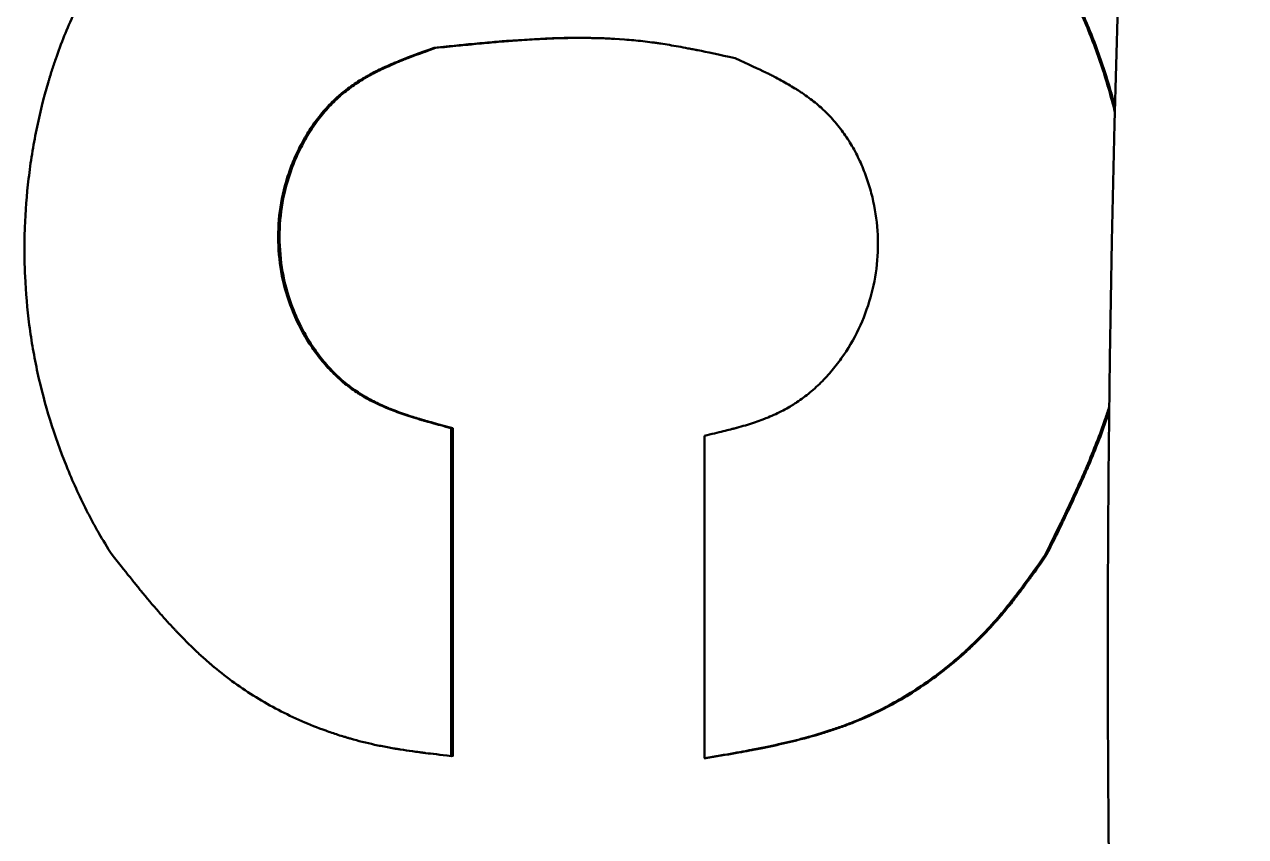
# Model space of a CAD drawing. Header units: millimetres. Extents: x 1510 to 10524, y 7125 to 13164.
# Drawn here: x 5076.494 to 5078.005, y 10679.893 to 10680.899 of the extents above; entities that cross this region are included whole.
import ezdxf

# ---------------------------------------------------------------- set-up
doc = ezdxf.new("R2010")
doc.units = ezdxf.units.MM
doc.header["$LTSCALE"] = 4
doc.layers.add('Visible (ISO)', color=7, linetype='Continuous', lineweight=50)

msp = doc.modelspace()

# ---------------------------------------------------------------- linework, layer by layer
at = {"layer": 'Visible (ISO)'}
for p, q in [((5077.0028, 10680.8694), (5077.0011, 10680.8695)), ((5077.0243, 10680.3989), (5077.0225, 10680.3989)), ((5077.759, 10680.2421), (5077.7573, 10680.2421)), ((5077.0242, 10679.9931), (5077.0225, 10679.993)), ((5077.3373, 10679.9903), (5077.3355, 10679.9902))]:
    msp.add_line(p, q, dxfattribs=at)
msp.add_arc((5103.5347, 10680.1219), 25.7, 159.16048, 200.83952, dxfattribs=at)
for centre, major_axis, ratio, start_param, end_param in [((5090.7436, 10680.1219), (0, -78.6783), 0.174396, 4.708869, 4.714027), ((5090.6878, 10680.1219), (0, -78.6683), 0.173686, 4.708869, 4.714027), ((5090.7284, 10680.1219), (-0.0001, 76.875), 0.174216, 1.567316, 1.572509)]:
    msp.add_ellipse(centre, major_axis=major_axis, ratio=ratio, start_param=start_param, end_param=end_param, dxfattribs=at)
for points, knots in [([(5076.6007, 10680.2449), (5076.5943, 10680.2554), (5076.5892, 10680.264), (5076.5855, 10680.2707), (5076.5852, 10680.2711), (5076.5848, 10680.2717), (5076.5845, 10680.2723), (5076.5842, 10680.2728), (5076.5839, 10680.2734), (5076.5836, 10680.2739), (5076.583, 10680.275), (5076.5824, 10680.2761), (5076.5818, 10680.2772), (5076.5806, 10680.2794), (5076.5794, 10680.2816), (5076.5782, 10680.2838), (5076.5759, 10680.2882), (5076.5735, 10680.2927), (5076.5713, 10680.2971), (5076.5621, 10680.3151), (5076.5539, 10680.3333), (5076.5463, 10680.352), (5076.5312, 10680.3894), (5076.5193, 10680.4279), (5076.5107, 10680.4673), (5076.5085, 10680.4771), (5076.5066, 10680.4869), (5076.5049, 10680.4968), (5076.5032, 10680.5066), (5076.5017, 10680.5166), (5076.5004, 10680.5265), (5076.4978, 10680.5464), (5076.4961, 10680.5666), (5076.4951, 10680.5868), (5076.4949, 10680.5919), (5076.4947, 10680.5968), (5076.4946, 10680.6019), (5076.4945, 10680.6069), (5076.4944, 10680.6119), (5076.4944, 10680.6169), (5076.4944, 10680.627), (5076.4945, 10680.637), (5076.4949, 10680.6471), (5076.4956, 10680.6672), (5076.4972, 10680.6874), (5076.4996, 10680.7076), (5076.5002, 10680.7126), (5076.5008, 10680.7178), (5076.5015, 10680.7229), (5076.5022, 10680.728), (5076.503, 10680.7331), (5076.5038, 10680.7381), (5076.5054, 10680.7482), (5076.5072, 10680.7582), (5076.5092, 10680.7681), (5076.5133, 10680.788), (5076.5181, 10680.8074), (5076.5237, 10680.8264), (5076.524, 10680.8276), (5076.5244, 10680.8289), (5076.5248, 10680.8301), (5076.5251, 10680.8313), (5076.5255, 10680.8326), (5076.5259, 10680.8338), (5076.5267, 10680.8363), (5076.5274, 10680.8388), (5076.5282, 10680.8412), (5076.5298, 10680.8461), (5076.5314, 10680.851), (5076.5331, 10680.8558), (5076.5364, 10680.8654), (5076.5399, 10680.8749), (5076.5437, 10680.8842), (5076.5511, 10680.9028), (5076.5594, 10680.9207), (5076.5685, 10680.9379), (5076.5696, 10680.9401), (5076.5707, 10680.9421), (5076.5718, 10680.9442), (5076.573, 10680.9463), (5076.5741, 10680.9484), (5076.5753, 10680.9506), (5076.5777, 10680.9548), (5076.5801, 10680.959), (5076.5827, 10680.9633), (5076.5877, 10680.9719), (5076.5931, 10680.9805), (5076.5988, 10680.9893), (5076.5992, 10680.9898), (5076.5995, 10680.9902), (5076.5998, 10680.9907), (5076.6001, 10680.9912), (5076.6004, 10680.9917), (5076.6008, 10680.9922), (5076.6014, 10680.9931), (5076.6021, 10680.9941), (5076.6027, 10680.9951), (5076.604, 10680.9971), (5076.6053, 10680.999), (5076.6067, 10681.001), (5076.6094, 10681.005), (5076.6122, 10681.009), (5076.6151, 10681.0131), (5076.6209, 10681.0212), (5076.627, 10681.0295), (5076.6334, 10681.0381), (5076.6338, 10681.0386), (5076.6341, 10681.0389), (5076.6344, 10681.0394), (5076.6348, 10681.0398), (5076.6351, 10681.0402), (5076.6354, 10681.0407), (5076.6361, 10681.0416), (5076.6368, 10681.0425), (5076.6375, 10681.0434), (5076.6389, 10681.0452), (5076.6403, 10681.047), (5076.6417, 10681.0488), (5076.6446, 10681.0525), (5076.6476, 10681.0563), (5076.6507, 10681.0603), (5076.6569, 10681.0681), (5076.6637, 10681.0764), (5076.6709, 10681.0851), (5076.6709, 10681.0852), (5076.6709, 10681.0852), (5076.671, 10681.0852), (5076.6712, 10681.0856), (5076.6717, 10681.0861), (5076.6721, 10681.0866), (5076.6726, 10681.0872), (5076.673, 10681.0878), (5076.6735, 10681.0884), (5076.6745, 10681.0895), (5076.6756, 10681.0909), (5076.6768, 10681.0923), (5076.6792, 10681.0952), (5076.682, 10681.0986), (5076.6853, 10681.1024), (5076.6917, 10681.1101), (5076.6999, 10681.1198), (5076.7097, 10681.1313)], [0, 0, 0, 0, 0.03125, 0.03125, 0.03125, 0.033203, 0.033203, 0.033203, 0.035156, 0.035156, 0.035156, 0.039062, 0.039062, 0.039062, 0.046875, 0.046875, 0.046875, 0.0625, 0.0625, 0.0625, 0.125, 0.125, 0.125, 0.25, 0.25, 0.25, 0.28125, 0.28125, 0.28125, 0.3125, 0.3125, 0.3125, 0.375, 0.375, 0.375, 0.390625, 0.390625, 0.390625, 0.40625, 0.40625, 0.40625, 0.4375, 0.4375, 0.4375, 0.5, 0.5, 0.5, 0.515625, 0.515625, 0.515625, 0.53125, 0.53125, 0.53125, 0.5625, 0.5625, 0.5625, 0.625, 0.625, 0.625, 0.628906, 0.628906, 0.628906, 0.632812, 0.632812, 0.632812, 0.640625, 0.640625, 0.640625, 0.65625, 0.65625, 0.65625, 0.6875, 0.6875, 0.6875, 0.75, 0.75, 0.75, 0.757812, 0.757812, 0.757812, 0.765625, 0.765625, 0.765625, 0.78125, 0.78125, 0.78125, 0.8125, 0.8125, 0.8125, 0.814453, 0.814453, 0.814453, 0.816406, 0.816406, 0.816406, 0.820312, 0.820312, 0.820312, 0.828125, 0.828125, 0.828125, 0.84375, 0.84375, 0.84375, 0.875, 0.875, 0.875, 0.876953, 0.876953, 0.876953, 0.878906, 0.878906, 0.878906, 0.882812, 0.882812, 0.882812, 0.890625, 0.890625, 0.890625, 0.90625, 0.90625, 0.90625, 0.9375, 0.9375, 0.9375, 0.937744, 0.937744, 0.937744, 0.941406, 0.941406, 0.941406, 0.945312, 0.945312, 0.945312, 0.953125, 0.953125, 0.953125, 0.96875, 0.96875, 0.96875, 1, 1, 1, 1]), ([(5077.6506, 10681.1285), (5077.6591, 10681.1201), (5077.6661, 10681.1131), (5077.6715, 10681.1073), (5077.6718, 10681.107), (5077.6724, 10681.1064), (5077.6728, 10681.106), (5077.6732, 10681.1055), (5077.6736, 10681.1051), (5077.6741, 10681.1046), (5077.6749, 10681.1037), (5077.6758, 10681.1028), (5077.6766, 10681.1019), (5077.6783, 10681.1), (5077.68, 10681.0982), (5077.6816, 10681.0964), (5077.685, 10681.0927), (5077.6883, 10681.0889), (5077.6916, 10681.0852), (5077.7047, 10681.07), (5077.7171, 10681.0544), (5077.7289, 10681.0382), (5077.7524, 10681.0056), (5077.7732, 10680.9712), (5077.7909, 10680.9351), (5077.7953, 10680.9261), (5077.7995, 10680.9171), (5077.8035, 10680.9079), (5077.8076, 10680.8988), (5077.8114, 10680.8895), (5077.815, 10680.8802), (5077.8223, 10680.8615), (5077.8288, 10680.8425), (5077.8345, 10680.8231), (5077.8374, 10680.8133), (5077.84, 10680.8038), (5077.8425, 10680.794), (5077.8428, 10680.7928), (5077.8431, 10680.7915), (5077.8434, 10680.7903)], [0, 0, 0, 0, 0.03125, 0.03125, 0.03125, 0.0332031, 0.0332031, 0.0332031, 0.0351562, 0.0351562, 0.0351562, 0.0390625, 0.0390625, 0.0390625, 0.046875, 0.046875, 0.046875, 0.0625, 0.0625, 0.0625, 0.125, 0.125, 0.125, 0.25, 0.25, 0.25, 0.28125, 0.28125, 0.28125, 0.3125, 0.3125, 0.3125, 0.375, 0.375, 0.375, 0.40625, 0.40625, 0.40625, 0.4102352, 0.4102352, 0.4102352, 0.4102352]), ([(5077.6523, 10681.1284), (5077.6565, 10681.1242), (5077.6604, 10681.1203), (5077.6639, 10681.1168), (5077.667, 10681.1137), (5077.6697, 10681.1109), (5077.6722, 10681.1083), (5077.6725, 10681.1079), (5077.6728, 10681.1076), (5077.6732, 10681.1072), (5077.6736, 10681.1068), (5077.6741, 10681.1063), (5077.6745, 10681.1058), (5077.6749, 10681.1054), (5077.6754, 10681.1049), (5077.6758, 10681.1045), (5077.6767, 10681.1035), (5077.6775, 10681.1026), (5077.6783, 10681.1017), (5077.6801, 10681.0998), (5077.6818, 10681.098), (5077.6834, 10681.0962), (5077.6868, 10681.0925), (5077.6898, 10681.0891), (5077.6933, 10681.085), (5077.7064, 10681.0699), (5077.7188, 10681.0543), (5077.7306, 10681.038), (5077.7424, 10681.0217), (5077.7535, 10681.005), (5077.7638, 10680.9878), (5077.7742, 10680.9707), (5077.7838, 10680.953), (5077.7926, 10680.935), (5077.797, 10680.926), (5077.8012, 10680.917), (5077.8053, 10680.9078), (5077.8093, 10680.8987), (5077.8131, 10680.8894), (5077.8167, 10680.8801), (5077.824, 10680.8614), (5077.8306, 10680.8422), (5077.8363, 10680.823), (5077.8389, 10680.8142), (5077.8413, 10680.8054), (5077.8435, 10680.7965)], [0, 0, 0, 0, 0.015625, 0.015625, 0.015625, 0.0292433, 0.0292433, 0.0292433, 0.03125, 0.03125, 0.03125, 0.0328366, 0.0328366, 0.0328366, 0.0344887, 0.0344887, 0.0344887, 0.0379968, 0.0379968, 0.0379968, 0.0458017, 0.0458017, 0.0458017, 0.0625, 0.0625, 0.0625, 0.125, 0.125, 0.125, 0.1875, 0.1875, 0.1875, 0.25, 0.25, 0.25, 0.2812966, 0.2812966, 0.2812966, 0.3125004, 0.3125004, 0.3125004, 0.375, 0.375, 0.375, 0.4035941, 0.4035941, 0.4035941, 0.4035941]), ([(5077.3736, 10680.8566), (5077.3536, 10680.861), (5077.3383, 10680.8643), (5077.3277, 10680.8665), (5077.3274, 10680.8665), (5077.3266, 10680.8667), (5077.3261, 10680.8668), (5077.3256, 10680.8669), (5077.3251, 10680.867), (5077.3245, 10680.8671), (5077.3235, 10680.8673), (5077.3225, 10680.8675), (5077.3214, 10680.8677), (5077.3194, 10680.8681), (5077.3173, 10680.8685), (5077.3153, 10680.8689), (5077.3113, 10680.8697), (5077.3073, 10680.8704), (5077.3035, 10680.8711), (5077.2958, 10680.8725), (5077.2885, 10680.8737), (5077.2817, 10680.8748), (5077.2799, 10680.875), (5077.278, 10680.8753), (5077.2762, 10680.8756), (5077.2743, 10680.8758), (5077.2725, 10680.8761), (5077.2707, 10680.8763), (5077.267, 10680.8768), (5077.2632, 10680.8773), (5077.2595, 10680.8777), (5077.252, 10680.8785), (5077.2443, 10680.8792), (5077.2366, 10680.8798), (5077.2211, 10680.881), (5077.2052, 10680.8817), (5077.1888, 10680.8819), (5077.1883, 10680.8819), (5077.188, 10680.8819), (5077.1875, 10680.8819), (5077.1871, 10680.8819), (5077.1867, 10680.8819), (5077.1862, 10680.8819), (5077.1854, 10680.8819), (5077.1845, 10680.8819), (5077.1836, 10680.8819), (5077.1819, 10680.8819), (5077.1801, 10680.8819), (5077.1784, 10680.8819), (5077.1748, 10680.8819), (5077.1712, 10680.8818), (5077.1676, 10680.8818), (5077.1602, 10680.8817), (5077.1527, 10680.8815), (5077.1449, 10680.8812), (5077.1292, 10680.8806), (5077.1127, 10680.8796), (5077.0952, 10680.8783), (5077.0946, 10680.8783), (5077.0943, 10680.8783), (5077.0939, 10680.8782), (5077.0934, 10680.8782), (5077.093, 10680.8782), (5077.0926, 10680.8781), (5077.0917, 10680.8781), (5077.0908, 10680.878), (5077.0899, 10680.8779), (5077.0881, 10680.8778), (5077.0863, 10680.8776), (5077.0845, 10680.8775), (5077.0808, 10680.8772), (5077.077, 10680.8769), (5077.0731, 10680.8765), (5077.0652, 10680.8758), (5077.0569, 10680.8751), (5077.0482, 10680.8742), (5077.0471, 10680.8741), (5077.0469, 10680.8741), (5077.0463, 10680.874), (5077.0457, 10680.874), (5077.045, 10680.8739), (5077.0443, 10680.8739), (5077.0429, 10680.8737), (5077.0415, 10680.8736), (5077.0399, 10680.8734), (5077.0367, 10680.8731), (5077.0332, 10680.8727), (5077.0293, 10680.8724), (5077.0214, 10680.8716), (5077.012, 10680.8706), (5077.0011, 10680.8695)], [0, 0, 0, 0, 0.125, 0.125, 0.125, 0.128906, 0.128906, 0.128906, 0.132812, 0.132812, 0.132812, 0.140625, 0.140625, 0.140625, 0.15625, 0.15625, 0.15625, 0.1875, 0.1875, 0.1875, 0.25, 0.25, 0.25, 0.265625, 0.265625, 0.265625, 0.28125, 0.28125, 0.28125, 0.3125, 0.3125, 0.3125, 0.375, 0.375, 0.375, 0.5, 0.5, 0.5, 0.503906, 0.503906, 0.503906, 0.507812, 0.507812, 0.507812, 0.515625, 0.515625, 0.515625, 0.53125, 0.53125, 0.53125, 0.5625, 0.5625, 0.5625, 0.625, 0.625, 0.625, 0.75, 0.75, 0.75, 0.753906, 0.753906, 0.753906, 0.757812, 0.757812, 0.757812, 0.765625, 0.765625, 0.765625, 0.78125, 0.78125, 0.78125, 0.8125, 0.8125, 0.8125, 0.875, 0.875, 0.875, 0.882812, 0.882812, 0.882812, 0.890625, 0.890625, 0.890625, 0.90625, 0.90625, 0.90625, 0.9375, 0.9375, 0.9375, 1, 1, 1, 1]), ([(5077.2238, 10680.8807), (5077.2198, 10680.8809), (5077.2158, 10680.8811), (5077.2117, 10680.8813), (5077.2057, 10680.8815), (5077.1997, 10680.8816), (5077.1935, 10680.8817), (5077.1925, 10680.8817), (5077.1914, 10680.8818), (5077.1906, 10680.8818), (5077.1901, 10680.8818), (5077.1897, 10680.8818), (5077.1893, 10680.8818), (5077.1888, 10680.8818), (5077.1884, 10680.8818), (5077.188, 10680.8818), (5077.1871, 10680.8818), (5077.1863, 10680.8818), (5077.1854, 10680.8818), (5077.1837, 10680.8818), (5077.1819, 10680.8818), (5077.1801, 10680.8818), (5077.1767, 10680.8818), (5077.1731, 10680.8818), (5077.1693, 10680.8817), (5077.1619, 10680.8816), (5077.1541, 10680.8814), (5077.1466, 10680.8811), (5077.1388, 10680.8808), (5077.1307, 10680.8804), (5077.1225, 10680.8799), (5077.1183, 10680.8797), (5077.1141, 10680.8794), (5077.1099, 10680.8791), (5077.1072, 10680.879), (5077.1046, 10680.8788), (5077.1019, 10680.8786), (5077.1002, 10680.8785), (5077.0978, 10680.8783), (5077.0969, 10680.8782), (5077.0964, 10680.8782), (5077.0961, 10680.8782), (5077.0956, 10680.8781), (5077.0952, 10680.8781), (5077.0947, 10680.8781), (5077.0943, 10680.878), (5077.0935, 10680.878), (5077.0926, 10680.8779), (5077.0916, 10680.8778), (5077.09, 10680.8777), (5077.0882, 10680.8775), (5077.0862, 10680.8774), (5077.0829, 10680.8771), (5077.079, 10680.8768), (5077.0748, 10680.8764), (5077.0676, 10680.8758), (5077.0591, 10680.875), (5077.0499, 10680.8741), (5077.0488, 10680.874), (5077.0487, 10680.874), (5077.048, 10680.8739), (5077.0474, 10680.8739), (5077.0467, 10680.8738), (5077.046, 10680.8738), (5077.0447, 10680.8736), (5077.0432, 10680.8735), (5077.0416, 10680.8733), (5077.0385, 10680.873), (5077.0349, 10680.8726), (5077.031, 10680.8723), (5077.0227, 10680.8714), (5077.0129, 10680.8704), (5077.0028, 10680.8694)], [0.4138875, 0.4138875, 0.4138875, 0.4138875, 0.4455582, 0.4455582, 0.4455582, 0.4926052, 0.4926052, 0.4926052, 0.5, 0.5, 0.5, 0.5046148, 0.5046148, 0.5046148, 0.5091097, 0.5091097, 0.5091097, 0.5177978, 0.5177978, 0.5177978, 0.5342619, 0.5342619, 0.5342619, 0.5650487, 0.5650487, 0.5650487, 0.6251352, 0.6251352, 0.6251352, 0.6875676, 0.6875676, 0.6875676, 0.7187838, 0.7187838, 0.7187838, 0.7380516, 0.7380516, 0.7380516, 0.75, 0.75, 0.75, 0.7566073, 0.7566073, 0.7566073, 0.7627621, 0.7627621, 0.7627621, 0.7740672, 0.7740672, 0.7740672, 0.7940098, 0.7940098, 0.7940098, 0.8280666, 0.8280666, 0.8280666, 0.8863961, 0.8863961, 0.8863961, 0.8932912, 0.8932912, 0.8932912, 0.9001513, 0.9001513, 0.9001513, 0.9138173, 0.9138173, 0.9138173, 0.9412769, 0.9412769, 0.9412769, 1, 1, 1, 1]), ([(5077.0011, 10680.8695), (5076.9829, 10680.863), (5076.9696, 10680.858), (5076.9612, 10680.8546), (5076.9609, 10680.8545), (5076.9603, 10680.8543), (5076.9598, 10680.8541), (5076.9594, 10680.8539), (5076.9589, 10680.8537), (5076.9585, 10680.8535), (5076.9576, 10680.8532), (5076.9567, 10680.8528), (5076.9558, 10680.8524), (5076.9541, 10680.8517), (5076.9523, 10680.851), (5076.9506, 10680.8503), (5076.9472, 10680.8488), (5076.9439, 10680.8474), (5076.9407, 10680.8459), (5076.9344, 10680.843), (5076.9285, 10680.8401), (5076.9231, 10680.8372), (5076.9228, 10680.837), (5076.9223, 10680.8368), (5076.9219, 10680.8365), (5076.9215, 10680.8363), (5076.9211, 10680.8361), (5076.9207, 10680.8359), (5076.9199, 10680.8354), (5076.9191, 10680.835), (5076.9183, 10680.8346), (5076.9167, 10680.8337), (5076.9152, 10680.8328), (5076.9136, 10680.8319), (5076.9106, 10680.83), (5076.9076, 10680.8282), (5076.9047, 10680.8263), (5076.899, 10680.8225), (5076.8936, 10680.8186), (5076.8886, 10680.8146), (5076.8873, 10680.8135), (5076.886, 10680.8124), (5076.8847, 10680.8113), (5076.8834, 10680.8102), (5076.8821, 10680.809), (5076.8808, 10680.8079), (5076.8783, 10680.8056), (5076.8758, 10680.8032), (5076.8734, 10680.8007), (5076.8685, 10680.7957), (5076.8638, 10680.7904), (5076.8593, 10680.7847), (5076.8582, 10680.7833), (5076.8572, 10680.782), (5076.8561, 10680.7806), (5076.855, 10680.7792), (5076.854, 10680.7778), (5076.853, 10680.7763), (5076.8509, 10680.7735), (5076.8489, 10680.7705), (5076.847, 10680.7676), (5076.8431, 10680.7616), (5076.8395, 10680.7553), (5076.8361, 10680.7489), (5076.8344, 10680.7456), (5076.8329, 10680.7425), (5076.8313, 10680.7392), (5076.8298, 10680.736), (5076.8284, 10680.7327), (5076.827, 10680.7293), (5076.8242, 10680.7227), (5076.8218, 10680.7159), (5076.8196, 10680.709), (5076.8152, 10680.6951), (5076.8122, 10680.6813), (5076.8103, 10680.6672), (5076.8085, 10680.6531), (5076.8079, 10680.6389), (5076.8085, 10680.6245), (5076.8098, 10680.5957), (5076.816, 10680.568), (5076.8272, 10680.5413), (5076.8327, 10680.528), (5076.8394, 10680.5152), (5076.8472, 10680.5032), (5076.8491, 10680.5002), (5076.8512, 10680.4971), (5076.8533, 10680.4942), (5076.8554, 10680.4913), (5076.8575, 10680.4884), (5076.8597, 10680.4856), (5076.8641, 10680.4801), (5076.8687, 10680.4748), (5076.8735, 10680.4698), (5076.8759, 10680.4673), (5076.8785, 10680.4648), (5076.8811, 10680.4624), (5076.8836, 10680.46), (5076.8862, 10680.4577), (5076.8889, 10680.4555), (5076.8942, 10680.4511), (5076.8997, 10680.447), (5076.9054, 10680.4432), (5076.9068, 10680.4423), (5076.9081, 10680.4415), (5076.9095, 10680.4406), (5076.9109, 10680.4398), (5076.9123, 10680.4389), (5076.9137, 10680.4381), (5076.9166, 10680.4364), (5076.9195, 10680.4348), (5076.9226, 10680.4332), (5076.9286, 10680.43), (5076.9351, 10680.427), (5076.9419, 10680.4241), (5076.9423, 10680.424), (5076.9426, 10680.4238), (5076.943, 10680.4237), (5076.9433, 10680.4235), (5076.9437, 10680.4234), (5076.944, 10680.4232), (5076.9447, 10680.4229), (5076.9455, 10680.4226), (5076.9462, 10680.4224), (5076.9477, 10680.4218), (5076.9492, 10680.4212), (5076.9507, 10680.4206), (5076.9538, 10680.4194), (5076.957, 10680.4182), (5076.9603, 10680.4171), (5076.9668, 10680.4148), (5076.9739, 10680.4125), (5076.9814, 10680.4102), (5076.9824, 10680.4099), (5076.9826, 10680.4099), (5076.9831, 10680.4097), (5076.9837, 10680.4095), (5076.9843, 10680.4094), (5076.985, 10680.4092), (5076.9862, 10680.4088), (5076.9876, 10680.4084), (5076.989, 10680.408), (5076.9918, 10680.4072), (5076.9949, 10680.4063), (5076.9983, 10680.4054), (5077.0052, 10680.4035), (5077.0132, 10680.4013), (5077.0225, 10680.3989)], [0, 0, 0, 0, 0.0625, 0.0625, 0.0625, 0.064453, 0.064453, 0.064453, 0.066406, 0.066406, 0.066406, 0.070312, 0.070312, 0.070312, 0.078125, 0.078125, 0.078125, 0.09375, 0.09375, 0.09375, 0.125, 0.125, 0.125, 0.126953, 0.126953, 0.126953, 0.128906, 0.128906, 0.128906, 0.132812, 0.132812, 0.132812, 0.140625, 0.140625, 0.140625, 0.15625, 0.15625, 0.15625, 0.1875, 0.1875, 0.1875, 0.195312, 0.195312, 0.195312, 0.203125, 0.203125, 0.203125, 0.21875, 0.21875, 0.21875, 0.25, 0.25, 0.25, 0.257812, 0.257812, 0.257812, 0.265625, 0.265625, 0.265625, 0.28125, 0.28125, 0.28125, 0.3125, 0.3125, 0.3125, 0.328125, 0.328125, 0.328125, 0.34375, 0.34375, 0.34375, 0.375, 0.375, 0.375, 0.4375, 0.4375, 0.4375, 0.5, 0.5, 0.5, 0.625, 0.625, 0.625, 0.6875, 0.6875, 0.6875, 0.703125, 0.703125, 0.703125, 0.71875, 0.71875, 0.71875, 0.75, 0.75, 0.75, 0.765625, 0.765625, 0.765625, 0.78125, 0.78125, 0.78125, 0.8125, 0.8125, 0.8125, 0.820312, 0.820312, 0.820312, 0.828125, 0.828125, 0.828125, 0.84375, 0.84375, 0.84375, 0.875, 0.875, 0.875, 0.876953, 0.876953, 0.876953, 0.878906, 0.878906, 0.878906, 0.882812, 0.882812, 0.882812, 0.890625, 0.890625, 0.890625, 0.90625, 0.90625, 0.90625, 0.9375, 0.9375, 0.9375, 0.941406, 0.941406, 0.941406, 0.945312, 0.945312, 0.945312, 0.953125, 0.953125, 0.953125, 0.96875, 0.96875, 0.96875, 1, 1, 1, 1]), ([(5077.0028, 10680.8694), (5076.9937, 10680.8661), (5076.9859, 10680.8632), (5076.9792, 10680.8608), (5076.973, 10680.8585), (5076.9678, 10680.8565), (5076.9637, 10680.8549), (5076.9634, 10680.8547), (5076.9632, 10680.8547), (5076.9622, 10680.8543), (5076.9615, 10680.854), (5076.9609, 10680.8537), (5076.9602, 10680.8534), (5076.9593, 10680.8531), (5076.9584, 10680.8527), (5076.9576, 10680.8524), (5076.9554, 10680.8515), (5076.9538, 10680.8508), (5076.9524, 10680.8502), (5076.9486, 10680.8486), (5076.9463, 10680.8476), (5076.9425, 10680.8458), (5076.9393, 10680.8444), (5076.9362, 10680.8429), (5076.9333, 10680.8415), (5076.9318, 10680.8407), (5076.9304, 10680.84), (5076.929, 10680.8393), (5076.9283, 10680.8389), (5076.9276, 10680.8385), (5076.9269, 10680.8382), (5076.9262, 10680.8378), (5076.9256, 10680.8375), (5076.9248, 10680.8371), (5076.9245, 10680.8369), (5076.924, 10680.8367), (5076.9236, 10680.8364), (5076.9232, 10680.8362), (5076.9228, 10680.836), (5076.9224, 10680.8358), (5076.9216, 10680.8353), (5076.9208, 10680.8349), (5076.92, 10680.8345), (5076.9184, 10680.8335), (5076.9168, 10680.8326), (5076.9154, 10680.8318), (5076.9123, 10680.8299), (5076.9095, 10680.8282), (5076.9064, 10680.8262), (5076.9036, 10680.8243), (5076.9008, 10680.8224), (5076.8981, 10680.8204), (5076.8954, 10680.8185), (5076.893, 10680.8166), (5076.8903, 10680.8145), (5076.889, 10680.8134), (5076.8877, 10680.8123), (5076.8864, 10680.8112), (5076.8851, 10680.8101), (5076.8838, 10680.8089), (5076.8826, 10680.8078), (5076.88, 10680.8055), (5076.8776, 10680.8031), (5076.8751, 10680.8006), (5076.8727, 10680.7981), (5076.8703, 10680.7955), (5076.8679, 10680.7929), (5076.8656, 10680.7902), (5076.8632, 10680.7874), (5076.861, 10680.7847), (5076.8599, 10680.7833), (5076.8589, 10680.7819), (5076.8578, 10680.7805), (5076.8568, 10680.7791), (5076.8557, 10680.7777), (5076.8547, 10680.7763), (5076.8526, 10680.7734), (5076.8506, 10680.7704), (5076.8487, 10680.7675), (5076.8449, 10680.7615), (5076.8412, 10680.7551), (5076.8378, 10680.7488), (5076.8362, 10680.7456), (5076.8346, 10680.7424), (5076.8331, 10680.7391), (5076.8316, 10680.7359), (5076.8301, 10680.7326), (5076.8287, 10680.7293), (5076.826, 10680.7226), (5076.8235, 10680.7158), (5076.8213, 10680.7089), (5076.817, 10680.6951), (5076.8139, 10680.6813), (5076.8121, 10680.6671), (5076.8102, 10680.6531), (5076.8096, 10680.6388), (5076.8103, 10680.6244), (5076.8116, 10680.5957), (5076.8177, 10680.5681), (5076.8289, 10680.5413), (5076.8317, 10680.5345), (5076.8348, 10680.528), (5076.8381, 10680.5217), (5076.8415, 10680.5153), (5076.845, 10680.5092), (5076.8489, 10680.5031), (5076.8509, 10680.5001), (5076.853, 10680.497), (5076.855, 10680.4941), (5076.8571, 10680.4912), (5076.8592, 10680.4884), (5076.8614, 10680.4856), (5076.8658, 10680.48), (5076.8703, 10680.4749), (5076.8753, 10680.4697), (5076.8777, 10680.4672), (5076.8803, 10680.4647), (5076.8828, 10680.4623), (5076.8854, 10680.4599), (5076.888, 10680.4577), (5076.8906, 10680.4554), (5076.8933, 10680.4532), (5076.896, 10680.4511), (5076.8988, 10680.4491), (5076.9015, 10680.447), (5076.9045, 10680.445), (5076.9072, 10680.4432), (5076.9085, 10680.4423), (5076.9098, 10680.4415), (5076.9112, 10680.4406), (5076.9126, 10680.4398), (5076.914, 10680.4389), (5076.9155, 10680.4381), (5076.9183, 10680.4364), (5076.9213, 10680.4347), (5076.9243, 10680.4332), (5076.9296, 10680.4304), (5076.9352, 10680.4277), (5076.9411, 10680.4252), (5076.9419, 10680.4248), (5076.9429, 10680.4244), (5076.9436, 10680.4241), (5076.944, 10680.4239), (5076.9443, 10680.4238), (5076.9447, 10680.4236), (5076.945, 10680.4235), (5076.9454, 10680.4234), (5076.9458, 10680.4232), (5076.9465, 10680.4229), (5076.9472, 10680.4226), (5076.948, 10680.4223), (5076.9494, 10680.4217), (5076.9509, 10680.4212), (5076.9525, 10680.4205), (5076.9555, 10680.4194), (5076.9588, 10680.4182), (5076.962, 10680.417), (5076.9655, 10680.4158), (5076.9692, 10680.4146), (5076.973, 10680.4133), (5076.9757, 10680.4125), (5076.9784, 10680.4116), (5076.9811, 10680.4108), (5076.9818, 10680.4106), (5076.9828, 10680.4103), (5076.9832, 10680.4102), (5076.984, 10680.4099), (5076.9842, 10680.4099), (5076.9849, 10680.4097), (5076.9854, 10680.4095), (5076.986, 10680.4093), (5076.9867, 10680.4091), (5076.9879, 10680.4088), (5076.9892, 10680.4084), (5076.9907, 10680.408), (5076.9933, 10680.4072), (5076.9964, 10680.4064), (5077.0001, 10680.4054), (5077.007, 10680.4034), (5077.0158, 10680.4011), (5077.0243, 10680.3989)], [0, 0, 0, 0, 0.03125, 0.03125, 0.03125, 0.060547, 0.060547, 0.060547, 0.063075, 0.063075, 0.063075, 0.064916, 0.064916, 0.064916, 0.067695, 0.067695, 0.067695, 0.074848, 0.074848, 0.074848, 0.093736, 0.093736, 0.093736, 0.109375, 0.109375, 0.109375, 0.117187, 0.117187, 0.117187, 0.121094, 0.121094, 0.121094, 0.125, 0.125, 0.125, 0.126654, 0.126654, 0.126654, 0.128367, 0.128367, 0.128367, 0.131966, 0.131966, 0.131966, 0.139798, 0.139798, 0.139798, 0.156247, 0.156247, 0.156247, 0.171875, 0.171875, 0.171875, 0.1875, 0.1875, 0.1875, 0.195076, 0.195076, 0.195076, 0.202909, 0.202909, 0.202909, 0.21875, 0.21875, 0.21875, 0.234375, 0.234375, 0.234375, 0.25, 0.25, 0.25, 0.257952, 0.257952, 0.257952, 0.265747, 0.265747, 0.265747, 0.281251, 0.281251, 0.281251, 0.3125, 0.3125, 0.3125, 0.328266, 0.328266, 0.328266, 0.343835, 0.343835, 0.343835, 0.375, 0.375, 0.375, 0.437623, 0.437623, 0.437623, 0.5, 0.5, 0.5, 0.625, 0.625, 0.625, 0.65625, 0.65625, 0.65625, 0.6875, 0.6875, 0.6875, 0.703045, 0.703045, 0.703045, 0.718749, 0.718749, 0.718749, 0.75, 0.75, 0.75, 0.765534, 0.765534, 0.765534, 0.781251, 0.781251, 0.781251, 0.796875, 0.796875, 0.796875, 0.8125, 0.8125, 0.8125, 0.820585, 0.820585, 0.820585, 0.828363, 0.828363, 0.828363, 0.843756, 0.843756, 0.843756, 0.871094, 0.871094, 0.871094, 0.875, 0.875, 0.875, 0.877288, 0.877288, 0.877288, 0.879466, 0.879466, 0.879466, 0.883586, 0.883586, 0.883586, 0.891274, 0.891274, 0.891274, 0.906272, 0.906272, 0.906272, 0.923089, 0.923089, 0.923089, 0.934623, 0.934623, 0.934623, 0.9375, 0.9375, 0.9375, 0.943428, 0.943428, 0.943428, 0.948408, 0.948408, 0.948408, 0.956971, 0.956971, 0.956971, 0.971681, 0.971681, 0.971681, 1, 1, 1, 1]), ([(5077.3356, 10680.3894), (5077.3445, 10680.3915), (5077.3522, 10680.3933), (5077.3623, 10680.3958), (5077.3653, 10680.3966), (5077.3695, 10680.3976), (5077.3708, 10680.398), (5077.3727, 10680.3985), (5077.3738, 10680.3988), (5077.3748, 10680.399), (5077.3754, 10680.3992), (5077.3754, 10680.3992), (5077.383, 10680.4013), (5077.3899, 10680.4033), (5077.3995, 10680.4066), (5077.4026, 10680.4076), (5077.4071, 10680.4093), (5077.4097, 10680.4103), (5077.4122, 10680.4113), (5077.4136, 10680.4118), (5077.4139, 10680.4119), (5077.4209, 10680.4148), (5077.4271, 10680.4177), (5077.4361, 10680.4224), (5077.439, 10680.424), (5077.4432, 10680.4265), (5077.4446, 10680.4274), (5077.4473, 10680.4291), (5077.4486, 10680.43), (5077.4556, 10680.4346), (5077.461, 10680.4387), (5077.4689, 10680.4452), (5077.4715, 10680.4475), (5077.4766, 10680.4522), (5077.4791, 10680.4547), (5077.4864, 10680.4621), (5077.491, 10680.4672), (5077.4998, 10680.478), (5077.5041, 10680.4837), (5077.5159, 10680.5011), (5077.5228, 10680.5134), (5077.5401, 10680.5517), (5077.5471, 10680.5785), (5077.5506, 10680.6206), (5077.5506, 10680.6345), (5077.5481, 10680.6623), (5077.5457, 10680.676), (5077.5403, 10680.6966), (5077.5382, 10680.7034), (5077.5346, 10680.7133), (5077.5334, 10680.7166), (5077.5307, 10680.723), (5077.5294, 10680.7262), (5077.5249, 10680.7359), (5077.5217, 10680.7421), (5077.5147, 10680.7541), (5077.511, 10680.7597), (5077.503, 10680.7709), (5077.4987, 10680.7762), (5077.492, 10680.7838), (5077.4896, 10680.7862), (5077.4861, 10680.7898), (5077.4849, 10680.7909), (5077.483, 10680.7927), (5077.4824, 10680.7932), (5077.4812, 10680.7944), (5077.4805, 10680.795), (5077.4753, 10680.7997), (5077.4702, 10680.8037), (5077.4621, 10680.8097), (5077.4593, 10680.8117), (5077.455, 10680.8146), (5077.4524, 10680.8163), (5077.4498, 10680.818), (5077.4483, 10680.819), (5077.4478, 10680.8192), (5077.4424, 10680.8226), (5077.4368, 10680.8259), (5077.4278, 10680.8308), (5077.4247, 10680.8324), (5077.4199, 10680.8349), (5077.4168, 10680.8365), (5077.4136, 10680.8381), (5077.4119, 10680.8389), (5077.4116, 10680.839), (5077.403, 10680.8433), (5077.3903, 10680.8491), (5077.3736, 10680.8566)], [0, 0, 0, 0, 0.03125, 0.03125, 0.046875, 0.046875, 0.054688, 0.054688, 0.058594, 0.061523, 0.061523, 0.0625, 0.0625, 0.09375, 0.09375, 0.109375, 0.109375, 0.117188, 0.123047, 0.123047, 0.125, 0.125, 0.15625, 0.15625, 0.171875, 0.171875, 0.179688, 0.179688, 0.1875, 0.1875, 0.21875, 0.21875, 0.234375, 0.234375, 0.25, 0.25, 0.28125, 0.28125, 0.3125, 0.3125, 0.375, 0.375, 0.5, 0.5, 0.5625, 0.5625, 0.625, 0.625, 0.65625, 0.65625, 0.671875, 0.671875, 0.6875, 0.6875, 0.71875, 0.71875, 0.75, 0.75, 0.78125, 0.78125, 0.796875, 0.796875, 0.804688, 0.804688, 0.808594, 0.808594, 0.8125, 0.8125, 0.84375, 0.84375, 0.859375, 0.859375, 0.867188, 0.873047, 0.873047, 0.875, 0.875, 0.90625, 0.90625, 0.921875, 0.921875, 0.929688, 0.936523, 0.936523, 0.9375, 0.9375, 1, 1, 1, 1]), ([(5077.8365, 10680.4252), (5077.8349, 10680.4202), (5077.8332, 10680.4152), (5077.8315, 10680.4102), (5077.825, 10680.3913), (5077.8174, 10680.3717), (5077.8087, 10680.3514), (5077.8084, 10680.3507), (5077.8083, 10680.3503), (5077.808, 10680.3498), (5077.8078, 10680.3493), (5077.8076, 10680.3487), (5077.8074, 10680.3482), (5077.8069, 10680.3472), (5077.8064, 10680.3461), (5077.806, 10680.345), (5077.8051, 10680.3429), (5077.8041, 10680.3408), (5077.8031, 10680.3386), (5077.8012, 10680.3342), (5077.7992, 10680.3298), (5077.7971, 10680.3252), (5077.793, 10680.316), (5077.7885, 10680.3065), (5077.7838, 10680.2965), (5077.7835, 10680.2958), (5077.7834, 10680.2956), (5077.7831, 10680.2952), (5077.7829, 10680.2947), (5077.7827, 10680.2943), (5077.7825, 10680.2938), (5077.7821, 10680.2929), (5077.7816, 10680.292), (5077.7812, 10680.2911), (5077.7803, 10680.2893), (5077.7794, 10680.2873), (5077.7784, 10680.2853), (5077.7765, 10680.2814), (5077.7744, 10680.2771), (5077.7722, 10680.2726), (5077.7678, 10680.2635), (5077.7628, 10680.2533), (5077.7573, 10680.2421)], [0.7957285, 0.7957285, 0.7957285, 0.7957285, 0.8125, 0.8125, 0.8125, 0.875, 0.875, 0.875, 0.8769531, 0.8769531, 0.8769531, 0.8789062, 0.8789062, 0.8789062, 0.8828125, 0.8828125, 0.8828125, 0.890625, 0.890625, 0.890625, 0.90625, 0.90625, 0.90625, 0.9375, 0.9375, 0.9375, 0.9394531, 0.9394531, 0.9394531, 0.9414062, 0.9414062, 0.9414062, 0.9453125, 0.9453125, 0.9453125, 0.953125, 0.953125, 0.953125, 0.96875, 0.96875, 0.96875, 1, 1, 1, 1]), ([(5077.8364, 10680.4196), (5077.8354, 10680.4164), (5077.8343, 10680.4133), (5077.8332, 10680.4101), (5077.83, 10680.4007), (5077.8265, 10680.3911), (5077.8227, 10680.3813), (5077.8191, 10680.3721), (5077.8153, 10680.3628), (5077.8112, 10680.3532), (5077.811, 10680.3526), (5077.8107, 10680.3518), (5077.8104, 10680.3513), (5077.8102, 10680.3507), (5077.81, 10680.3503), (5077.8098, 10680.3498), (5077.8095, 10680.3493), (5077.8093, 10680.3487), (5077.8091, 10680.3482), (5077.8087, 10680.3472), (5077.8082, 10680.3461), (5077.8077, 10680.345), (5077.8068, 10680.343), (5077.8059, 10680.3408), (5077.8049, 10680.3386), (5077.803, 10680.3342), (5077.8009, 10680.3295), (5077.7989, 10680.3252), (5077.795, 10680.3166), (5077.7908, 10680.3076), (5077.7864, 10680.2983), (5077.7861, 10680.2977), (5077.7857, 10680.2969), (5077.7855, 10680.2964), (5077.7852, 10680.2958), (5077.7851, 10680.2956), (5077.7849, 10680.2951), (5077.7847, 10680.2947), (5077.7845, 10680.2943), (5077.7842, 10680.2938), (5077.7838, 10680.293), (5077.7834, 10680.2921), (5077.7829, 10680.2911), (5077.7821, 10680.2894), (5077.7812, 10680.2874), (5077.7802, 10680.2853), (5077.7784, 10680.2816), (5077.7763, 10680.2773), (5077.774, 10680.2725), (5077.7695, 10680.2634), (5077.7642, 10680.2525), (5077.759, 10680.2421)], [0.8021098, 0.8021098, 0.8021098, 0.8021098, 0.8125028, 0.8125028, 0.8125028, 0.84375, 0.84375, 0.84375, 0.8730469, 0.8730469, 0.8730469, 0.875, 0.875, 0.875, 0.8773222, 0.8773222, 0.8773222, 0.8795197, 0.8795197, 0.8795197, 0.8836524, 0.8836524, 0.8836524, 0.8913183, 0.8913183, 0.8913183, 0.9062545, 0.9062545, 0.9062545, 0.9355469, 0.9355469, 0.9355469, 0.9375, 0.9375, 0.9375, 0.9402352, 0.9402352, 0.9402352, 0.942793, 0.942793, 0.942793, 0.9475222, 0.9475222, 0.9475222, 0.9559926, 0.9559926, 0.9559926, 0.9710063, 0.9710063, 0.9710063, 1, 1, 1, 1]), ([(5077.0225, 10679.993), (5077.0083, 10679.9946), (5076.9979, 10679.9959), (5076.9911, 10679.9967), (5076.9909, 10679.9967), (5076.9903, 10679.9968), (5076.99, 10679.9969), (5076.9896, 10679.9969), (5076.9893, 10679.9969), (5076.9889, 10679.997), (5076.9882, 10679.9971), (5076.9875, 10679.9972), (5076.9868, 10679.9973), (5076.9854, 10679.9974), (5076.984, 10679.9976), (5076.9826, 10679.9978), (5076.9798, 10679.9982), (5076.9772, 10679.9985), (5076.9745, 10679.9989), (5076.9693, 10679.9996), (5076.9644, 10680.0004), (5076.9598, 10680.0011), (5076.9595, 10680.0011), (5076.9591, 10680.0012), (5076.9587, 10680.0013), (5076.9584, 10680.0013), (5076.958, 10680.0014), (5076.9577, 10680.0014), (5076.957, 10680.0015), (5076.9563, 10680.0016), (5076.9556, 10680.0018), (5076.9542, 10680.002), (5076.9529, 10680.0022), (5076.9515, 10680.0025), (5076.9488, 10680.0029), (5076.9461, 10680.0034), (5076.9434, 10680.0039), (5076.938, 10680.0049), (5076.9328, 10680.006), (5076.9276, 10680.0071), (5076.9173, 10680.0093), (5076.9073, 10680.0118), (5076.8978, 10680.0146), (5076.8966, 10680.0149), (5076.8952, 10680.0153), (5076.8939, 10680.0157), (5076.8926, 10680.0161), (5076.8913, 10680.0165), (5076.89, 10680.0169), (5076.8874, 10680.0176), (5076.8849, 10680.0184), (5076.8823, 10680.0193), (5076.8772, 10680.0209), (5076.8721, 10680.0226), (5076.8671, 10680.0245), (5076.8571, 10680.0281), (5076.8472, 10680.032), (5076.8374, 10680.0363), (5076.8179, 10680.0448), (5076.7991, 10680.0547), (5076.7809, 10680.0659), (5076.7627, 10680.077), (5076.7454, 10680.0894), (5076.7292, 10680.103), (5076.7282, 10680.1038), (5076.7273, 10680.1045), (5076.7263, 10680.1054), (5076.7254, 10680.1062), (5076.7245, 10680.107), (5076.7235, 10680.1078), (5076.7216, 10680.1094), (5076.7197, 10680.1111), (5076.7178, 10680.1128), (5076.714, 10680.1162), (5076.7102, 10680.1197), (5076.7063, 10680.1233), (5076.6987, 10680.1306), (5076.6909, 10680.1383), (5076.6831, 10680.1466), (5076.6826, 10680.1471), (5076.6823, 10680.1474), (5076.6819, 10680.1479), (5076.6815, 10680.1483), (5076.6811, 10680.1487), (5076.6807, 10680.1491), (5076.6799, 10680.15), (5076.679, 10680.1509), (5076.6782, 10680.1518), (5076.6766, 10680.1535), (5076.6749, 10680.1553), (5076.6732, 10680.1572), (5076.6699, 10680.1609), (5076.6664, 10680.1647), (5076.6629, 10680.1687), (5076.6559, 10680.1767), (5076.6486, 10680.1854), (5076.6409, 10680.1946), (5076.6404, 10680.1952), (5076.6404, 10680.1952), (5076.6402, 10680.1955), (5076.6399, 10680.1958), (5076.6397, 10680.1962), (5076.6394, 10680.1965), (5076.6389, 10680.1971), (5076.6383, 10680.1978), (5076.6377, 10680.1985), (5076.6366, 10680.1999), (5076.6353, 10680.2014), (5076.634, 10680.2031), (5076.6314, 10680.2064), (5076.6284, 10680.2101), (5076.625, 10680.2143), (5076.6183, 10680.2226), (5076.6102, 10680.2328), (5076.6007, 10680.2449)], [0, 0, 0, 0, 0.0625, 0.0625, 0.0625, 0.0644531, 0.0644531, 0.0644531, 0.0664062, 0.0664062, 0.0664062, 0.0703125, 0.0703125, 0.0703125, 0.078125, 0.078125, 0.078125, 0.09375, 0.09375, 0.09375, 0.125, 0.125, 0.125, 0.1269531, 0.1269531, 0.1269531, 0.1289062, 0.1289062, 0.1289062, 0.1328125, 0.1328125, 0.1328125, 0.140625, 0.140625, 0.140625, 0.15625, 0.15625, 0.15625, 0.1875, 0.1875, 0.1875, 0.25, 0.25, 0.25, 0.2578125, 0.2578125, 0.2578125, 0.265625, 0.265625, 0.265625, 0.28125, 0.28125, 0.28125, 0.3125, 0.3125, 0.3125, 0.375, 0.375, 0.375, 0.5, 0.5, 0.5, 0.625, 0.625, 0.625, 0.6328125, 0.6328125, 0.6328125, 0.640625, 0.640625, 0.640625, 0.65625, 0.65625, 0.65625, 0.6875, 0.6875, 0.6875, 0.75, 0.75, 0.75, 0.7539062, 0.7539062, 0.7539062, 0.7578125, 0.7578125, 0.7578125, 0.765625, 0.765625, 0.765625, 0.78125, 0.78125, 0.78125, 0.8125, 0.8125, 0.8125, 0.875, 0.875, 0.875, 0.8789062, 0.8789062, 0.8789062, 0.8828125, 0.8828125, 0.8828125, 0.890625, 0.890625, 0.890625, 0.90625, 0.90625, 0.90625, 0.9375, 0.9375, 0.9375, 1, 1, 1, 1]), ([(5077.7573, 10680.2421), (5077.7495, 10680.231), (5077.7434, 10680.2223), (5077.7388, 10680.216), (5077.7387, 10680.2158), (5077.7384, 10680.2154), (5077.7382, 10680.2151), (5077.738, 10680.2148), (5077.7378, 10680.2145), (5077.7376, 10680.2142), (5077.7371, 10680.2136), (5077.7367, 10680.2131), (5077.7363, 10680.2125), (5077.7355, 10680.2113), (5077.7346, 10680.2102), (5077.7338, 10680.209), (5077.7322, 10680.2068), (5077.7305, 10680.2046), (5077.729, 10680.2024), (5077.7258, 10680.1982), (5077.7228, 10680.1941), (5077.7198, 10680.1903), (5077.7195, 10680.1899), (5077.719, 10680.1892), (5077.7186, 10680.1887), (5077.7181, 10680.1881), (5077.7177, 10680.1875), (5077.7173, 10680.187), (5077.7164, 10680.1859), (5077.7155, 10680.1848), (5077.7147, 10680.1837), (5077.7129, 10680.1815), (5077.7112, 10680.1793), (5077.7095, 10680.1772), (5077.706, 10680.1729), (5077.7025, 10680.1688), (5077.6991, 10680.1647), (5077.6921, 10680.1567), (5077.6851, 10680.149), (5077.6781, 10680.1419), (5077.6772, 10680.141), (5077.6762, 10680.1399), (5077.6752, 10680.139), (5077.6743, 10680.138), (5077.6733, 10680.1371), (5077.6724, 10680.1361), (5077.6704, 10680.1342), (5077.6685, 10680.1323), (5077.6665, 10680.1305), (5077.6626, 10680.1267), (5077.6587, 10680.1231), (5077.6547, 10680.1195), (5077.6467, 10680.1123), (5077.6385, 10680.1054), (5077.6301, 10680.0989), (5077.6132, 10680.0857), (5077.5956, 10680.0738), (5077.5771, 10680.0631), (5077.5587, 10680.0524), (5077.5397, 10680.0431), (5077.5201, 10680.0353), (5077.5189, 10680.0348), (5077.5178, 10680.0344), (5077.5166, 10680.0339), (5077.5155, 10680.0335), (5077.5143, 10680.033), (5077.5132, 10680.0326), (5077.5108, 10680.0317), (5077.5085, 10680.0308), (5077.5061, 10680.0299), (5077.5013, 10680.0282), (5077.4964, 10680.0265), (5077.4914, 10680.0249), (5077.4814, 10680.0216), (5077.471, 10680.0185), (5077.4602, 10680.0156), (5077.4595, 10680.0154), (5077.459, 10680.0153), (5077.4585, 10680.0151), (5077.4579, 10680.015), (5077.4573, 10680.0148), (5077.4567, 10680.0147), (5077.4556, 10680.0143), (5077.4544, 10680.014), (5077.4533, 10680.0137), (5077.4509, 10680.0131), (5077.4485, 10680.0125), (5077.4461, 10680.0119), (5077.4413, 10680.0108), (5077.4363, 10680.0096), (5077.4311, 10680.0084), (5077.4208, 10680.0061), (5077.4099, 10680.0037), (5077.3983, 10680.0015), (5077.3976, 10680.0014), (5077.3974, 10680.0013), (5077.397, 10680.0012), (5077.3965, 10680.0011), (5077.396, 10680.001), (5077.3956, 10680.001), (5077.3946, 10680.0008), (5077.3936, 10680.0006), (5077.3927, 10680.0004), (5077.3907, 10680), (5077.3886, 10679.9996), (5077.3864, 10679.9992), (5077.382, 10679.9984), (5077.3771, 10679.9975), (5077.3719, 10679.9966), (5077.3614, 10679.9947), (5077.3493, 10679.9926), (5077.3355, 10679.9902)], [0, 0, 0, 0, 0.0625, 0.0625, 0.0625, 0.064453, 0.064453, 0.064453, 0.066406, 0.066406, 0.066406, 0.070312, 0.070312, 0.070312, 0.078125, 0.078125, 0.078125, 0.09375, 0.09375, 0.09375, 0.125, 0.125, 0.125, 0.128906, 0.128906, 0.128906, 0.132812, 0.132812, 0.132812, 0.140625, 0.140625, 0.140625, 0.15625, 0.15625, 0.15625, 0.1875, 0.1875, 0.1875, 0.25, 0.25, 0.25, 0.257812, 0.257812, 0.257812, 0.265625, 0.265625, 0.265625, 0.28125, 0.28125, 0.28125, 0.3125, 0.3125, 0.3125, 0.375, 0.375, 0.375, 0.5, 0.5, 0.5, 0.625, 0.625, 0.625, 0.632812, 0.632812, 0.632812, 0.640625, 0.640625, 0.640625, 0.65625, 0.65625, 0.65625, 0.6875, 0.6875, 0.6875, 0.75, 0.75, 0.75, 0.753906, 0.753906, 0.753906, 0.757812, 0.757812, 0.757812, 0.765625, 0.765625, 0.765625, 0.78125, 0.78125, 0.78125, 0.8125, 0.8125, 0.8125, 0.875, 0.875, 0.875, 0.878906, 0.878906, 0.878906, 0.882812, 0.882812, 0.882812, 0.890625, 0.890625, 0.890625, 0.90625, 0.90625, 0.90625, 0.9375, 0.9375, 0.9375, 1, 1, 1, 1]), ([(5077.759, 10680.2421), (5077.7522, 10680.2323), (5077.7447, 10680.2218), (5077.7406, 10680.216), (5077.7404, 10680.2158), (5077.7401, 10680.2154), (5077.7399, 10680.2151), (5077.7397, 10680.2148), (5077.7395, 10680.2145), (5077.7393, 10680.2142), (5077.7389, 10680.2136), (5077.7384, 10680.213), (5077.738, 10680.2125), (5077.7372, 10680.2113), (5077.7364, 10680.2101), (5077.7355, 10680.209), (5077.7339, 10680.2067), (5077.7322, 10680.2045), (5077.7307, 10680.2024), (5077.7301, 10680.2017), (5077.7296, 10680.201), (5077.7291, 10680.2002), (5077.7277, 10680.1984), (5077.7264, 10680.1967), (5077.7252, 10680.195), (5077.7241, 10680.1936), (5077.723, 10680.1922), (5077.722, 10680.1909), (5077.7216, 10680.1904), (5077.721, 10680.1895), (5077.7203, 10680.1887), (5077.7199, 10680.1881), (5077.7194, 10680.1875), (5077.719, 10680.187), (5077.7181, 10680.1858), (5077.7172, 10680.1847), (5077.7164, 10680.1837), (5077.7146, 10680.1814), (5077.7129, 10680.1792), (5077.7112, 10680.1772), (5077.7077, 10680.1729), (5077.7044, 10680.169), (5077.7008, 10680.1647), (5077.6973, 10680.1607), (5077.6938, 10680.1568), (5077.6903, 10680.153), (5077.6886, 10680.1511), (5077.6868, 10680.1492), (5077.6851, 10680.1473), (5077.6833, 10680.1455), (5077.6817, 10680.1438), (5077.6798, 10680.1419), (5077.679, 10680.141), (5077.6779, 10680.1399), (5077.677, 10680.139), (5077.676, 10680.138), (5077.6751, 10680.1371), (5077.6741, 10680.1361), (5077.6722, 10680.1342), (5077.6702, 10680.1323), (5077.6683, 10680.1305), (5077.6643, 10680.1267), (5077.6604, 10680.123), (5077.6564, 10680.1195), (5077.6482, 10680.1122), (5077.6401, 10680.1053), (5077.6318, 10680.0989), (5077.6149, 10680.0857), (5077.5977, 10680.074), (5077.5789, 10680.0631), (5077.5643, 10680.0546), (5077.5494, 10680.0471), (5077.5342, 10680.0404), (5077.5301, 10680.0386), (5077.5257, 10680.0368), (5077.5218, 10680.0353), (5077.5206, 10680.0348), (5077.5196, 10680.0344), (5077.5184, 10680.0339), (5077.5172, 10680.0335), (5077.5161, 10680.033), (5077.5149, 10680.0326), (5077.5126, 10680.0317), (5077.5102, 10680.0308), (5077.5078, 10680.0299), (5077.503, 10680.0282), (5077.4981, 10680.0265), (5077.4932, 10680.0249), (5077.4882, 10680.0232), (5077.4831, 10680.0216), (5077.4779, 10680.0201), (5077.4733, 10680.0187), (5077.4687, 10680.0174), (5077.4639, 10680.0161), (5077.4633, 10680.0159), (5077.4625, 10680.0157), (5077.4619, 10680.0156), (5077.4612, 10680.0154), (5077.4608, 10680.0153), (5077.4602, 10680.0151), (5077.4596, 10680.015), (5077.4591, 10680.0148), (5077.4585, 10680.0147), (5077.4574, 10680.0144), (5077.4562, 10680.0141), (5077.455, 10680.0138), (5077.4527, 10680.0132), (5077.4503, 10680.0126), (5077.4479, 10680.012), (5077.443, 10680.0108), (5077.4378, 10680.0095), (5077.4329, 10680.0084), (5077.4229, 10680.0061), (5077.4123, 10680.0039), (5077.4011, 10680.0017), (5077.4008, 10680.0016), (5077.4003, 10680.0016), (5077.4001, 10680.0015), (5077.3994, 10680.0014), (5077.3992, 10680.0013), (5077.3987, 10680.0012), (5077.3983, 10680.0012), (5077.3978, 10680.0011), (5077.3973, 10680.001), (5077.3964, 10680.0008), (5077.3954, 10680.0006), (5077.3944, 10680.0004), (5077.3926, 10680.0001), (5077.3905, 10679.9997), (5077.3881, 10679.9992), (5077.384, 10679.9985), (5077.3792, 10679.9976), (5077.3737, 10679.9966), (5077.363, 10679.9947), (5077.3499, 10679.9924), (5077.3373, 10679.9903)], [0, 0, 0, 0, 0.053962, 0.053962, 0.053962, 0.055832, 0.055832, 0.055832, 0.057749, 0.057749, 0.057749, 0.061756, 0.061756, 0.061756, 0.070199, 0.070199, 0.070199, 0.087569, 0.087569, 0.087569, 0.09375, 0.09375, 0.09375, 0.109375, 0.109375, 0.109375, 0.123047, 0.123047, 0.123047, 0.128347, 0.128347, 0.128347, 0.131805, 0.131805, 0.131805, 0.139051, 0.139051, 0.139051, 0.154725, 0.154725, 0.154725, 0.187497, 0.187497, 0.187497, 0.21875, 0.21875, 0.21875, 0.234375, 0.234375, 0.234375, 0.25, 0.25, 0.25, 0.257235, 0.257235, 0.257235, 0.264534, 0.264534, 0.264534, 0.279316, 0.279316, 0.279316, 0.309569, 0.309569, 0.309569, 0.372279, 0.372279, 0.372279, 0.5, 0.5, 0.5, 0.598598, 0.598598, 0.598598, 0.625, 0.625, 0.625, 0.633247, 0.633247, 0.633247, 0.641249, 0.641249, 0.641249, 0.656792, 0.656792, 0.656792, 0.687511, 0.687511, 0.687511, 0.71875, 0.71875, 0.71875, 0.746094, 0.746094, 0.746094, 0.75, 0.75, 0.75, 0.754568, 0.754568, 0.754568, 0.758919, 0.758919, 0.758919, 0.767153, 0.767153, 0.767153, 0.782529, 0.782529, 0.782529, 0.812532, 0.812532, 0.812532, 0.873047, 0.873047, 0.873047, 0.875, 0.875, 0.875, 0.880995, 0.880995, 0.880995, 0.886443, 0.886443, 0.886443, 0.896254, 0.896254, 0.896254, 0.913339, 0.913339, 0.913339, 0.942954, 0.942954, 0.942954, 1, 1, 1, 1])]:
    msp.add_open_spline(points, degree=3, knots=knots, dxfattribs=at)

doc.saveas('drawing.dxf')
